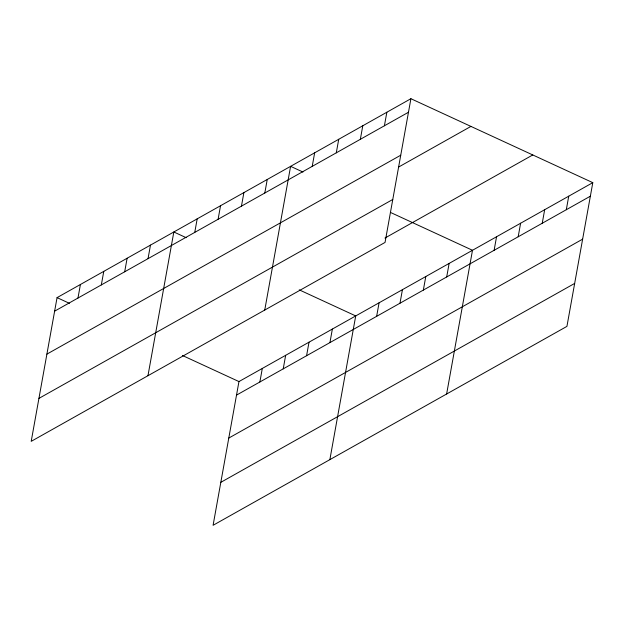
<?xml version="1.0" encoding="UTF-8"?>
<svg xmlns="http://www.w3.org/2000/svg" width="624" height="624" viewBox="0 0 624 624"><rect width="100%" height="100%" fill="white"/><g stroke="black" fill="none" stroke-linecap="round" stroke-linejoin="round"><path stroke-width="0.94" d="M410.912 98.709L57.065 297.625L31.2 441.347L385.047 242.432L410.912 98.709L592.8 182.653L566.935 326.375L213.088 525.291L238.953 381.568L592.8 182.653M77.977 298.038L80.418 284.489M101.33 284.911L103.771 271.362M124.683 271.783L127.124 258.235M148.036 258.656L150.478 245.107M147.966 375.71L173.831 231.98L186.186 237.682M194.75 232.401L197.184 218.852M218.104 219.274L220.537 205.725M241.457 206.146L243.89 192.59M264.81 193.011L267.244 179.462M264.74 310.066L290.597 166.335L302.96 172.037M259.873 381.989L262.306 368.433M312.226 166.358L314.66 152.81M283.226 368.854L285.659 355.306M336.289 152.833L338.723 139.285M306.579 355.727L309.013 342.178M360.344 139.308L362.786 125.759M329.932 342.599L332.366 329.051M384.407 125.783L386.849 112.234M329.862 459.654L355.719 315.923L299.231 289.848M376.639 316.345L379.08 302.796M399.992 303.217L402.433 289.669M423.345 290.09L425.786 276.541M446.698 276.962L449.14 263.406M446.628 394.009L472.493 250.279L390.382 212.386M494.114 250.302L496.556 236.753M518.177 236.777L520.619 223.228M542.24 223.252L544.674 209.703M566.303 209.726L568.737 196.178M54.623 311.173L408.47 112.258M46.894 354.128L400.741 155.212M398.744 166.982L470.933 126.407M38.93 398.393L392.777 199.477M384.946 238.056L532.779 154.947M236.512 395.117L590.359 196.201M228.782 438.071L582.629 239.156M220.818 482.336L574.665 283.421M57.065 297.625L69.42 303.326M182.458 355.493L238.953 381.568"/></g></svg>
